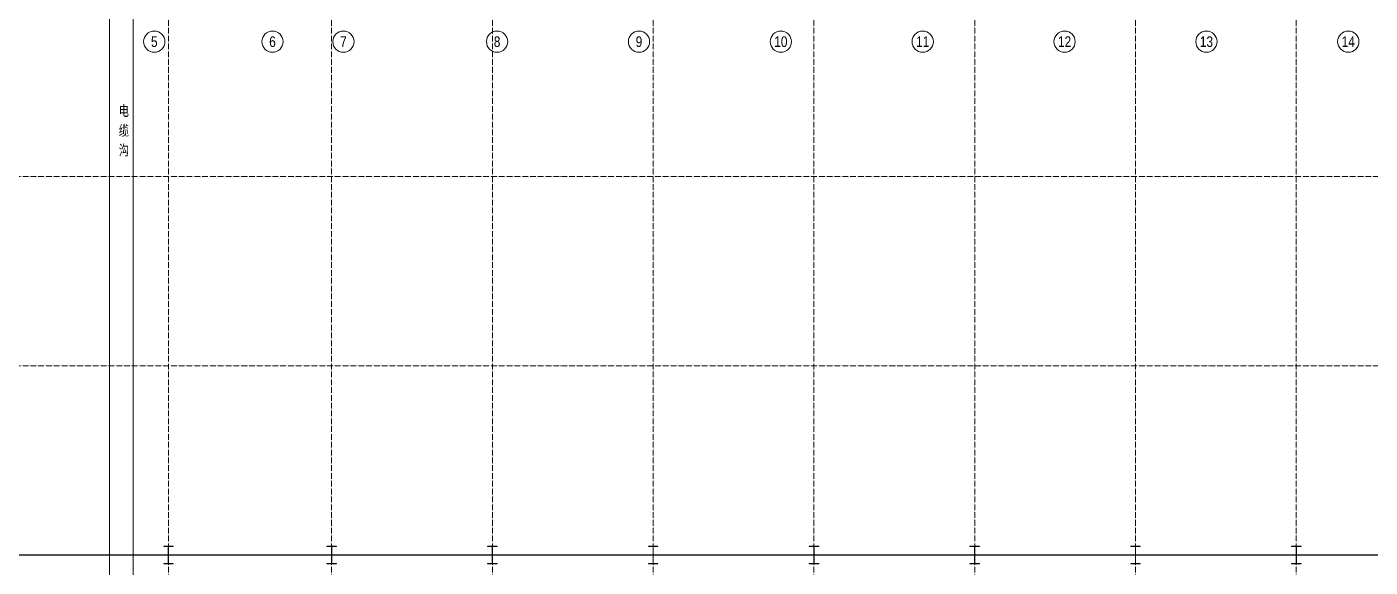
# Model space of a CAD drawing. Header units: millimetres. Extents: x 163705 to 1616509, y 81827 to 302547.
# Drawn here: x 201039 to 257851, y 116347 to 139188 of the extents above; entities that cross this region are included whole.
import ezdxf
from ezdxf.enums import TextEntityAlignment as Align

# ---------------------------------------------------------------- set-up
doc = ezdxf.new("R2010")
doc.units = ezdxf.units.MM
doc.header["$LTSCALE"] = 10
doc.linetypes.add('ACAD_ISO02W100', pattern=[15, 12, -3])
doc.linetypes.add('ACAD_ISO05W100', pattern=[33, 24, -3, 0, -3, 0, -3])
for name, color, linetype, lineweight in [('1-双点线', 8, 'ACAD_ISO05W100', 0), ('1-建筑轮廓', 7, 'Continuous', 20), ('1-护栏', 4, 'Continuous', 18), ('1-虚线', 8, 'ACAD_ISO02W100', 0), ('1-钢构', 6, 'Continuous', 0)]:
    doc.layers.add(name, color=color, linetype=linetype, lineweight=lineweight)
doc.styles.add('ARIAL', font='arial.ttf', dxfattribs={"width": 0.7})
doc.styles.add('HZ', font='gbenor.shx', dxfattribs={"bigfont": 'gbcbig.shx'})

# ---------------------------------------------------------------- blocks, each defined once
blk = doc.blocks.new('G$C5C029050')
for p, q in [((22818.6, 77039.4), (22818.6, 9039.4)), ((23818.6, 77039.4), (23818.6, 9039.4))]:
    blk.add_line(p, q)
at = {"layer": '1-双点线'}
for p, q in [((25318.6, 5439.4), (25318.6, 45039.4)), ((32218.6, 5439.4), (32218.6, 45039.4)), ((39018.6, 5439.4), (39018.6, 45039.4)), ((45818.6, 5439.4), (45818.6, 45039.4)), ((52618.6, 5439.4), (52618.6, 45039.4)), ((59418.6, 5439.4), (59418.6, 45039.4)), ((66218.6, 5439.4), (66218.6, 45039.4)), ((73018.6, 5439.4), (73018.6, 45039.4)), ((1, 37039.4), (92688.6, 37039.4)), ((1, 29039.4), (92688.6, 29039.4)), ((1, 21039.4), (92688.6, 21039.4))]:
    blk.add_line(p, q, dxfattribs=at)
at = {"layer": '1-双点线', "const_width": 50}
blk.add_lwpolyline([(2918.6, 69039.4), (2918.6, 21039.4), (86618.6, 21039.4), (86618.6, 69039.4)], close=True, dxfattribs=at)
at = {"layer": '1-双点线'}
blk.add_lwpolyline([(2918.6, 21039.4), (86618.6, 21039.4), (86618.6, 45039.4), (2918.6, 45039.4)], close=True, dxfattribs=at)
at = {"layer": '1-钢构'}
for points in [[(25518.6, 21414.4), (25518.6, 21394.3), (25324.6, 21394.3), (25324.6, 20684.6), (25518.6, 20684.6), (25518.6, 20664.4), (25118.6, 20664.4), (25118.6, 20684.6), (25312.5, 20684.6), (25312.5, 21394.3), (25118.6, 21394.3), (25118.6, 21414.4), (25518.6, 21414.4)], [(32418.6, 21414.4), (32418.6, 21394.3), (32224.6, 21394.3), (32224.6, 20684.6), (32418.6, 20684.6), (32418.6, 20664.4), (32018.6, 20664.4), (32018.6, 20684.6), (32212.5, 20684.6), (32212.5, 21394.3), (32018.6, 21394.3), (32018.6, 21414.4), (32418.6, 21414.4)], [(39218.6, 21414.4), (39218.6, 21394.3), (39024.6, 21394.3), (39024.6, 20684.6), (39218.6, 20684.6), (39218.6, 20664.4), (38818.6, 20664.4), (38818.6, 20684.6), (39012.5, 20684.6), (39012.5, 21394.3), (38818.6, 21394.3), (38818.6, 21414.4), (39218.6, 21414.4)], [(46018.6, 21414.4), (46018.6, 21394.3), (45824.6, 21394.3), (45824.6, 20684.6), (46018.6, 20684.6), (46018.6, 20664.4), (45618.6, 20664.4), (45618.6, 20684.6), (45812.5, 20684.6), (45812.5, 21394.3), (45618.6, 21394.3), (45618.6, 21414.4), (46018.6, 21414.4)], [(52818.6, 21414.4), (52818.6, 21394.3), (52624.6, 21394.3), (52624.6, 20684.6), (52818.6, 20684.6), (52818.6, 20664.4), (52418.6, 20664.4), (52418.6, 20684.6), (52612.5, 20684.6), (52612.5, 21394.3), (52418.6, 21394.3), (52418.6, 21414.4), (52818.6, 21414.4)], [(59618.6, 21414.4), (59618.6, 21394.3), (59424.6, 21394.3), (59424.6, 20684.6), (59618.6, 20684.6), (59618.6, 20664.4), (59218.6, 20664.4), (59218.6, 20684.6), (59412.5, 20684.6), (59412.5, 21394.3), (59218.6, 21394.3), (59218.6, 21414.4), (59618.6, 21414.4)], [(66418.6, 21414.4), (66418.6, 21394.3), (66224.6, 21394.3), (66224.6, 20684.6), (66418.6, 20684.6), (66418.6, 20664.4), (66018.6, 20664.4), (66018.6, 20684.6), (66212.5, 20684.6), (66212.5, 21394.3), (66018.6, 21394.3), (66018.6, 21414.4), (66418.6, 21414.4)], [(73218.6, 21414.4), (73218.6, 21394.3), (73024.6, 21394.3), (73024.6, 20684.6), (73218.6, 20684.6), (73218.6, 20664.4), (72818.6, 20664.4), (72818.6, 20684.6), (73012.5, 20684.6), (73012.5, 21394.3), (72818.6, 21394.3), (72818.6, 21414.4), (73218.6, 21414.4)]]:
    blk.add_lwpolyline(points, dxfattribs=at)
at = {"layer": '1-虚线', "insert": (23220.5, 40053.8), "char_height": 500, "width": 345.107, "attachment_point": 1, "style": 'HZ'}
blk.add_mtext('电缆沟', dxfattribs=at)

msp = doc.modelspace()

# ---------------------------------------------------------------- linework, layer by layer
at = {"layer": '1-护栏'}
for centre in [(206427.833, 138562.793), (211427.833, 138562.793), (214427.833, 138562.793), (220927.833, 138562.793), (226927.833, 138562.793), (232927.833, 138562.793), (238927.833, 138562.793), (244927.833, 138562.793), (250927.833, 138562.793), (256927.833, 138562.793)]:
    msp.add_circle(centre, 450, dxfattribs=at)

# ---------------------------------------------------------------- block references
at = {"layer": '1-建筑轮廓'}
msp.add_blockref('G$C5C029050', (181709.24, 95820.209), dxfattribs=at)

# ---------------------------------------------------------------- texts
at = {"layer": '1-护栏', "style": 'ARIAL', "width": 0.8}
for s, p in [('5', (206427.833, 138562.793)), ('6', (211427.833, 138562.793)), ('7', (214427.833, 138562.793)), ('8', (220927.833, 138562.793)), ('9', (226927.833, 138562.793)), ('10', (232927.833, 138562.793)), ('11', (238927.833, 138562.793)), ('12', (244927.833, 138562.793)), ('13', (250927.833, 138562.793)), ('14', (256927.833, 138562.793))]:
    msp.add_text(s, height=450, dxfattribs=at).set_placement(p, align=Align.MIDDLE_CENTER)

doc.saveas('drawing.dxf')
